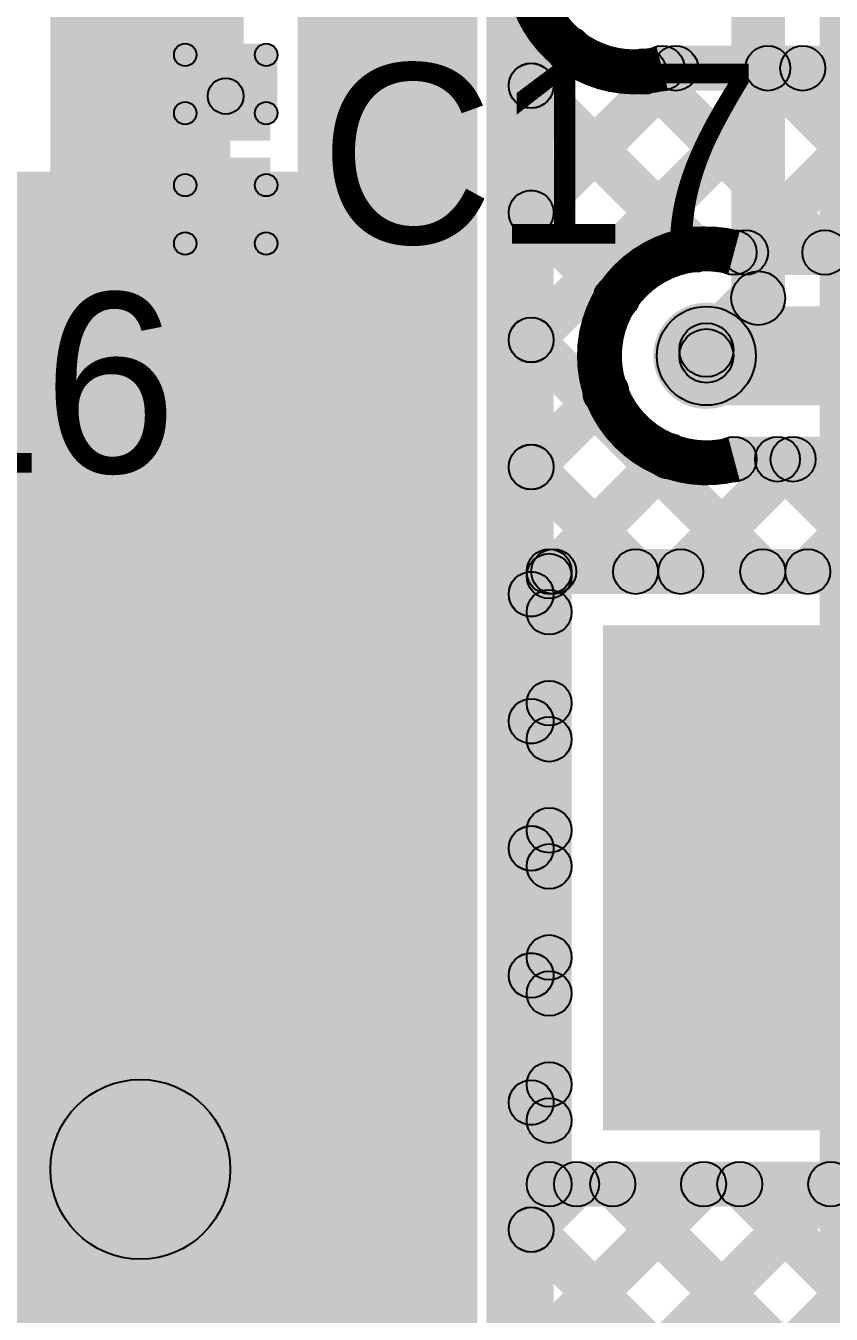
# Model space of a CAD drawing. Header units: millimetres. Extents: x -0.08 to 3.07, y -0.08 to 2.73.
# Drawn here: x 0.4995 to 0.6788, y 1.1467 to 1.4335 of the extents above; entities that cross this region are included whole.
import ezdxf

# ---------------------------------------------------------------- set-up
doc = ezdxf.new("R2010")
doc.units = ezdxf.units.MM
doc.header["$MEASUREMENT"] = 0
for name, color, linetype in [('BottomLayer', 5, 'Continuous'), ('TopLayer', 1, 'Continuous'), ('TopOverlay', 2, 'Continuous'), ('TopPaste', 8, 'Continuous'), ('TopSolder', 216, 'Continuous'), ('ViaHoleLayer', 16, 'Continuous')]:
    doc.layers.add(name, color=color, linetype=linetype)

# ---------------------------------------------------------------- blocks, each defined once
blk = doc.blocks.new('C___0201_120')
at = {"layer": 'TopLayer'}
for points in [[(-0.01772, 0.00591), (-0.00591, 0.00591), (-0.00591, -0.00591), (-0.01772, -0.00591)], [(0.00591, 0.00591), (0.01772, 0.00591), (0.01772, -0.00591), (0.00591, -0.00591)]]:
    blk.add_hatch(color=1, dxfattribs=at).paths.add_polyline_path(points)
at = {"layer": 'TopOverlay'}
h = blk.add_hatch(color=2, dxfattribs=at)
edge = h.paths.add_edge_path()
edge.add_arc((-0.021, 0.009), 0.0025, 0, 360)
h = blk.add_hatch(color=2, dxfattribs=at)
edge = h.paths.add_edge_path()
edge.add_arc((-0.021, 0.009), 0.0025, 0, 360)
for points in [[(-0.021, 0.0065), (-0.021, 0.0115), (-0.008, 0.0115), (-0.008, 0.0065)], [(0.008, 0.0065), (0.008, 0.0115), (0.021, 0.0115), (0.021, 0.0065)], [(-0.0235, 0.009), (-0.0185, 0.009), (-0.0185, -0.009), (-0.0235, -0.009)], [(0.0185, 0.009), (0.0235, 0.009), (0.0235, -0.009), (0.0185, -0.009)], [(-0.021, -0.0115), (-0.021, -0.0065), (-0.008, -0.0065), (-0.008, -0.0115)], [(0.008, -0.0115), (0.008, -0.0065), (0.021, -0.0065), (0.021, -0.0115)]]:
    blk.add_hatch(color=2, dxfattribs=at).paths.add_polyline_path(points)
h = blk.add_hatch(color=2, dxfattribs=at)
edge = h.paths.add_edge_path()
edge.add_arc((-0.008, 0.009), 0.0025, 0, 360)
h = blk.add_hatch(color=2, dxfattribs=at)
edge = h.paths.add_edge_path()
edge.add_arc((0.008, 0.009), 0.0025, 0, 360)
h = blk.add_hatch(color=2, dxfattribs=at)
edge = h.paths.add_edge_path()
edge.add_arc((0.021, 0.009), 0.0025, 0, 360)
h = blk.add_hatch(color=2, dxfattribs=at)
edge = h.paths.add_edge_path()
edge.add_arc((0.021, 0.009), 0.0025, 0, 360)
h = blk.add_hatch(color=2, dxfattribs=at)
edge = h.paths.add_edge_path()
edge.add_arc((-0.021, -0.009), 0.0025, 0, 360)
h = blk.add_hatch(color=2, dxfattribs=at)
edge = h.paths.add_edge_path()
edge.add_arc((-0.021, -0.009), 0.0025, 0, 360)
h = blk.add_hatch(color=2, dxfattribs=at)
edge = h.paths.add_edge_path()
edge.add_arc((-0.008, -0.009), 0.0025, 0, 360)
h = blk.add_hatch(color=2, dxfattribs=at)
edge = h.paths.add_edge_path()
edge.add_arc((0.008, -0.009), 0.0025, 0, 360)
h = blk.add_hatch(color=2, dxfattribs=at)
edge = h.paths.add_edge_path()
edge.add_arc((0.021, -0.009), 0.0025, 0, 360)
h = blk.add_hatch(color=2, dxfattribs=at)
edge = h.paths.add_edge_path()
edge.add_arc((0.021, -0.009), 0.0025, 0, 360)
at = {"layer": 'TopPaste'}
for points in [[(-0.01772, 0.00591), (-0.00591, 0.00591), (-0.00591, -0.00591), (-0.01772, -0.00591)], [(0.00591, 0.00591), (0.01772, 0.00591), (0.01772, -0.00591), (0.00591, -0.00591)]]:
    blk.add_hatch(color=8, dxfattribs=at).paths.add_polyline_path(points)
at = {"layer": 'TopSolder'}
for points in [[(-0.02172, 0.00991), (-0.00191, 0.00991), (-0.00191, -0.00991), (-0.02172, -0.00991)], [(0.00191, 0.00991), (0.02172, 0.00991), (0.02172, -0.00991), (0.00191, -0.00991)]]:
    blk.add_hatch(color=216, dxfattribs=at).paths.add_polyline_path(points)
at = {"layer": 'TopOverlay'}
for centre in [(-0.021, 0.009), (-0.021, 0.009), (-0.008, 0.009), (0.008, 0.009), (0.021, 0.009), (0.021, 0.009), (-0.021, -0.009), (-0.021, -0.009), (-0.008, -0.009), (0.008, -0.009), (0.021, -0.009), (0.021, -0.009)]:
    blk.add_circle(centre, 0.0025, dxfattribs=at)

msp = doc.modelspace()

# ---------------------------------------------------------------- hatches: boundary and pattern name
at = {"layer": 'BottomLayer'}
for points in [[(0.545, 1.17896), (0.505, 1.17896), (0.505, 1.51207), (0.545, 1.51207)], [(0.6, 0.951), (0.56, 0.951), (0.56, 1.46857), (0.6, 1.46857)], [(0.617, 0.96767), (0.607, 0.96767), (0.607, 1.44084), (0.617, 1.44084)], [(0.61554, 1.41659), (0.60846, 1.42366), (0.61668, 1.43187), (0.62375, 1.4248)], [(0.64116, 1.419), (0.64116, 1.429), (1.295, 1.429), (1.295, 1.419)], [(0.61554, 1.38831), (0.60846, 1.39538), (0.64062, 1.42754), (0.64769, 1.42046)], [(0.61554, 1.36002), (0.60846, 1.36709), (0.66891, 1.42754), (0.67598, 1.42046)], [(0.63357, 1.41975), (0.64064, 1.42682), (0.68092, 1.38654), (0.67385, 1.37946)], [(0.66326, 1.37946), (0.65619, 1.38654), (0.69719, 1.42754), (0.70426, 1.42046)], [(0.66113, 1.42046), (0.6682, 1.42754), (0.7092, 1.38654), (0.70213, 1.37946)], [(0.60846, 1.41656), (0.61554, 1.42364), (0.65196, 1.38721), (0.64489, 1.38014)], [(0.60846, 1.38828), (0.61554, 1.39535), (0.63449, 1.37639), (0.62742, 1.36932)], [(0.65716, 1.378), (0.65716, 1.388), (0.68993, 1.388), (0.68993, 1.378)], [(0.651, 1.349), (0.651, 1.371), (0.69, 1.371), (0.69, 1.349)], [(0.60846, 1.36), (0.61554, 1.36707), (0.66707, 1.31554), (0.66, 1.30846)], [(0.61554, 1.33174), (0.60846, 1.33881), (0.62508, 1.35542), (0.63215, 1.34835)], [(0.65716, 1.332), (0.65716, 1.342), (0.69, 1.342), (0.69, 1.332)], [(0.62055, 1.30846), (0.61347, 1.31554), (0.63916, 1.34122), (0.64623, 1.33415)], [(0.64883, 1.30846), (0.64176, 1.31554), (0.66676, 1.34054), (0.67383, 1.33346)], [(0.66328, 1.33346), (0.67035, 1.34054), (0.69535, 1.31554), (0.68828, 1.30846)], [(0.67711, 1.30846), (0.67004, 1.31554), (0.69504, 1.34054), (0.70211, 1.33346)], [(0.60846, 1.33171), (0.61554, 1.33878), (0.63878, 1.31554), (0.63171, 1.30846)], [(0.616, 1.307), (0.616, 1.317), (0.782, 1.317), (0.782, 1.307)], [(0.61554, 1.30345), (0.60846, 1.31053), (0.61246, 1.31453), (0.61954, 1.30745)], [(0.60846, 1.30343), (0.61554, 1.3105), (0.61954, 1.3065), (0.61246, 1.29943)], [(0.621, 1.17568), (0.611, 1.17568), (0.611, 1.312), (0.621, 1.312)], [(0.84, 1.18768), (0.84, 1.3), (0.628, 1.3), (0.628, 1.18768)], [(0.61554, 1.27517), (0.60846, 1.28224), (0.61246, 1.28624), (0.61954, 1.27917)], [(0.60846, 1.27514), (0.61554, 1.28221), (0.61954, 1.27821), (0.61246, 1.27114)], [(0.61554, 1.24689), (0.60846, 1.25396), (0.61246, 1.25796), (0.61954, 1.25089)], [(0.60846, 1.24686), (0.61554, 1.25393), (0.61954, 1.24993), (0.61246, 1.24286)], [(0.61554, 1.2186), (0.60846, 1.22567), (0.61246, 1.22967), (0.61954, 1.2226)], [(0.60846, 1.21857), (0.61554, 1.22565), (0.61954, 1.22165), (0.61246, 1.21457)], [(0.61554, 1.19032), (0.60846, 1.19739), (0.61246, 1.20139), (0.61954, 1.19432)], [(0.31704, 1.15896), (0.31704, 1.19896), (0.525, 1.19896), (0.525, 1.15896)], [(0.60846, 1.19029), (0.61554, 1.19736), (0.61954, 1.19336), (0.61246, 1.18629)], [(0.545, 0.84585), (0.505, 0.84585), (0.505, 1.17896), (0.545, 1.17896)], [(0.61554, 1.16203), (0.60846, 1.1691), (0.61857, 1.17921), (0.62564, 1.17214)], [(0.61554, 1.10546), (0.60846, 1.11254), (0.67514, 1.17921), (0.68221, 1.17214)], [(0.61554, 1.13375), (0.60846, 1.14082), (0.64686, 1.17921), (0.65393, 1.17214)], [(0.616, 1.17068), (0.616, 1.18068), (0.698, 1.18068), (0.698, 1.17068)], [(0.62661, 1.17214), (0.63368, 1.17921), (0.70154, 1.11136), (0.69446, 1.10429)], [(0.6549, 1.17214), (0.66197, 1.17921), (0.70154, 1.13965), (0.69446, 1.13257)], [(0.61554, 1.07718), (0.60846, 1.08425), (0.69446, 1.17025), (0.70154, 1.16318)], [(0.60846, 1.16201), (0.61554, 1.16908), (0.70154, 1.08308), (0.69446, 1.07601)]]:
    msp.add_hatch(color=5, dxfattribs=at).paths.add_polyline_path(points)
h = msp.add_hatch(color=5, dxfattribs=at)
edge = h.paths.add_edge_path()
edge.add_arc((0.62021, 1.42834), 0.005, 0, 360)
h = msp.add_hatch(color=5, dxfattribs=at)
edge = h.paths.add_edge_path()
edge.add_arc((0.6371, 1.42328), 0.005, 0, 360)
h = msp.add_hatch(color=5, dxfattribs=at)
edge = h.paths.add_edge_path()
edge.add_arc((0.64116, 1.424), 0.005, 0, 360)
h = msp.add_hatch(color=5, dxfattribs=at)
edge = h.paths.add_edge_path()
edge.add_arc((0.64116, 1.424), 0.005, 0, 360)
h = msp.add_hatch(color=5, dxfattribs=at)
edge = h.paths.add_edge_path()
edge.add_arc((0.64416, 1.424), 0.005, 0, 360)
h = msp.add_hatch(color=5, dxfattribs=at)
edge = h.paths.add_edge_path()
edge.add_arc((0.66467, 1.424), 0.005, 0, 360)
h = msp.add_hatch(color=5, dxfattribs=at)
edge = h.paths.add_edge_path()
edge.add_arc((0.67244, 1.424), 0.005, 0, 360)
h = msp.add_hatch(color=5, dxfattribs=at)
edge = h.paths.add_edge_path()
edge.add_arc((0.612, 1.42013), 0.005, 0, 360)
h = msp.add_hatch(color=5, dxfattribs=at)
edge = h.paths.add_edge_path()
edge.add_arc((0.612, 1.4201), 0.005, 0, 360)
h = msp.add_hatch(color=5, dxfattribs=at)
edge = h.paths.add_edge_path()
edge.add_arc((0.612, 1.39184), 0.005, 0, 360)
h = msp.add_hatch(color=5, dxfattribs=at)
edge = h.paths.add_edge_path()
edge.add_arc((0.612, 1.39182), 0.005, 0, 360)
h = msp.add_hatch(color=5, dxfattribs=at)
edge = h.paths.add_edge_path()
edge.add_arc((0.64843, 1.38367), 0.005, 0, 360)
h = msp.add_hatch(color=5, dxfattribs=at)
edge = h.paths.add_edge_path()
edge.add_arc((0.65716, 1.383), 0.005, 0, 360)
h = msp.add_hatch(color=5, dxfattribs=at)
edge = h.paths.add_edge_path()
edge.add_arc((0.65716, 1.383), 0.005, 0, 360)
h = msp.add_hatch(color=5, dxfattribs=at)
edge = h.paths.add_edge_path()
edge.add_arc((0.65973, 1.383), 0.005, 0, 360)
h = msp.add_hatch(color=5, dxfattribs=at)
edge = h.paths.add_edge_path()
edge.add_arc((0.67738, 1.383), 0.005, 0, 360)
h = msp.add_hatch(color=5, dxfattribs=at)
edge = h.paths.add_edge_path()
edge.add_arc((0.63096, 1.37286), 0.005, 0, 360)
h = msp.add_hatch(color=5, dxfattribs=at)
edge = h.paths.add_edge_path()
edge.add_arc((0.651, 1.36), 0.01181, 0, 360)
h = msp.add_hatch(color=5, dxfattribs=at)
edge = h.paths.add_edge_path()
edge.add_arc((0.651, 1.36), 0.011, 0, 360)
h = msp.add_hatch(color=5, dxfattribs=at)
edge = h.paths.add_edge_path()
edge.add_arc((0.612, 1.36356), 0.005, 0, 360)
h = msp.add_hatch(color=5, dxfattribs=at)
edge = h.paths.add_edge_path()
edge.add_arc((0.612, 1.36353), 0.005, 0, 360)
h = msp.add_hatch(color=5, dxfattribs=at)
edge = h.paths.add_edge_path()
edge.add_arc((0.62861, 1.35189), 0.005, 0, 360)
h = msp.add_hatch(color=5, dxfattribs=at)
edge = h.paths.add_edge_path()
edge.add_arc((0.64269, 1.33768), 0.005, 0, 360)
h = msp.add_hatch(color=5, dxfattribs=at)
edge = h.paths.add_edge_path()
edge.add_arc((0.65716, 1.337), 0.005, 0, 360)
h = msp.add_hatch(color=5, dxfattribs=at)
edge = h.paths.add_edge_path()
edge.add_arc((0.65716, 1.337), 0.005, 0, 360)
h = msp.add_hatch(color=5, dxfattribs=at)
edge = h.paths.add_edge_path()
edge.add_arc((0.66682, 1.337), 0.005, 0, 360)
h = msp.add_hatch(color=5, dxfattribs=at)
edge = h.paths.add_edge_path()
edge.add_arc((0.67029, 1.337), 0.005, 0, 360)
h = msp.add_hatch(color=5, dxfattribs=at)
edge = h.paths.add_edge_path()
edge.add_arc((0.612, 1.33527), 0.005, 0, 360)
h = msp.add_hatch(color=5, dxfattribs=at)
edge = h.paths.add_edge_path()
edge.add_arc((0.612, 1.33525), 0.005, 0, 360)
h = msp.add_hatch(color=5, dxfattribs=at)
edge = h.paths.add_edge_path()
edge.add_arc((0.616, 1.312), 0.005, 0, 360)
h = msp.add_hatch(color=5, dxfattribs=at)
edge = h.paths.add_edge_path()
edge.add_arc((0.616, 1.312), 0.005, 0, 360)
h = msp.add_hatch(color=5, dxfattribs=at)
edge = h.paths.add_edge_path()
edge.add_arc((0.61701, 1.312), 0.005, 0, 360)
h = msp.add_hatch(color=5, dxfattribs=at)
edge = h.paths.add_edge_path()
edge.add_arc((0.63525, 1.312), 0.005, 0, 360)
h = msp.add_hatch(color=5, dxfattribs=at)
edge = h.paths.add_edge_path()
edge.add_arc((0.64529, 1.312), 0.005, 0, 360)
h = msp.add_hatch(color=5, dxfattribs=at)
edge = h.paths.add_edge_path()
edge.add_arc((0.66353, 1.312), 0.005, 0, 360)
h = msp.add_hatch(color=5, dxfattribs=at)
edge = h.paths.add_edge_path()
edge.add_arc((0.67358, 1.312), 0.005, 0, 360)
h = msp.add_hatch(color=5, dxfattribs=at)
edge = h.paths.add_edge_path()
edge.add_arc((0.616, 1.31099), 0.005, 0, 360)
h = msp.add_hatch(color=5, dxfattribs=at)
edge = h.paths.add_edge_path()
edge.add_arc((0.612, 1.30699), 0.005, 0, 360)
h = msp.add_hatch(color=5, dxfattribs=at)
edge = h.paths.add_edge_path()
edge.add_arc((0.612, 1.30696), 0.005, 0, 360)
h = msp.add_hatch(color=5, dxfattribs=at)
edge = h.paths.add_edge_path()
edge.add_arc((0.616, 1.30296), 0.005, 0, 360)
h = msp.add_hatch(color=5, dxfattribs=at)
edge = h.paths.add_edge_path()
edge.add_arc((0.616, 1.28271), 0.005, 0, 360)
h = msp.add_hatch(color=5, dxfattribs=at)
edge = h.paths.add_edge_path()
edge.add_arc((0.612, 1.27871), 0.005, 0, 360)
h = msp.add_hatch(color=5, dxfattribs=at)
edge = h.paths.add_edge_path()
edge.add_arc((0.612, 1.27868), 0.005, 0, 360)
h = msp.add_hatch(color=5, dxfattribs=at)
edge = h.paths.add_edge_path()
edge.add_arc((0.616, 1.27468), 0.005, 0, 360)
h = msp.add_hatch(color=5, dxfattribs=at)
edge = h.paths.add_edge_path()
edge.add_arc((0.616, 1.25442), 0.005, 0, 360)
h = msp.add_hatch(color=5, dxfattribs=at)
edge = h.paths.add_edge_path()
edge.add_arc((0.612, 1.25042), 0.005, 0, 360)
h = msp.add_hatch(color=5, dxfattribs=at)
edge = h.paths.add_edge_path()
edge.add_arc((0.612, 1.25039), 0.005, 0, 360)
h = msp.add_hatch(color=5, dxfattribs=at)
edge = h.paths.add_edge_path()
edge.add_arc((0.616, 1.24639), 0.005, 0, 360)
h = msp.add_hatch(color=5, dxfattribs=at)
edge = h.paths.add_edge_path()
edge.add_arc((0.616, 1.22614), 0.005, 0, 360)
h = msp.add_hatch(color=5, dxfattribs=at)
edge = h.paths.add_edge_path()
edge.add_arc((0.612, 1.22214), 0.005, 0, 360)
h = msp.add_hatch(color=5, dxfattribs=at)
edge = h.paths.add_edge_path()
edge.add_arc((0.612, 1.22211), 0.005, 0, 360)
h = msp.add_hatch(color=5, dxfattribs=at)
edge = h.paths.add_edge_path()
edge.add_arc((0.616, 1.21811), 0.005, 0, 360)
h = msp.add_hatch(color=5, dxfattribs=at)
edge = h.paths.add_edge_path()
edge.add_arc((0.616, 1.19785), 0.005, 0, 360)
h = msp.add_hatch(color=5, dxfattribs=at)
edge = h.paths.add_edge_path()
edge.add_arc((0.525, 1.17896), 0.02, 0, 360)
h = msp.add_hatch(color=5, dxfattribs=at)
edge = h.paths.add_edge_path()
edge.add_arc((0.525, 1.17896), 0.02, 0, 360)
h = msp.add_hatch(color=5, dxfattribs=at)
edge = h.paths.add_edge_path()
edge.add_arc((0.525, 1.17896), 0.02, 0, 360)
h = msp.add_hatch(color=5, dxfattribs=at)
edge = h.paths.add_edge_path()
edge.add_arc((0.612, 1.19385), 0.005, 0, 360)
h = msp.add_hatch(color=5, dxfattribs=at)
edge = h.paths.add_edge_path()
edge.add_arc((0.612, 1.19383), 0.005, 0, 360)
h = msp.add_hatch(color=5, dxfattribs=at)
edge = h.paths.add_edge_path()
edge.add_arc((0.616, 1.18983), 0.005, 0, 360)
h = msp.add_hatch(color=5, dxfattribs=at)
edge = h.paths.add_edge_path()
edge.add_arc((0.616, 1.17568), 0.005, 0, 360)
h = msp.add_hatch(color=5, dxfattribs=at)
edge = h.paths.add_edge_path()
edge.add_arc((0.616, 1.17568), 0.005, 0, 360)
h = msp.add_hatch(color=5, dxfattribs=at)
edge = h.paths.add_edge_path()
edge.add_arc((0.62211, 1.17568), 0.005, 0, 360)
h = msp.add_hatch(color=5, dxfattribs=at)
edge = h.paths.add_edge_path()
edge.add_arc((0.63015, 1.17568), 0.005, 0, 360)
h = msp.add_hatch(color=5, dxfattribs=at)
edge = h.paths.add_edge_path()
edge.add_arc((0.65039, 1.17568), 0.005, 0, 360)
h = msp.add_hatch(color=5, dxfattribs=at)
edge = h.paths.add_edge_path()
edge.add_arc((0.65843, 1.17568), 0.005, 0, 360)
h = msp.add_hatch(color=5, dxfattribs=at)
edge = h.paths.add_edge_path()
edge.add_arc((0.67868, 1.17568), 0.005, 0, 360)
h = msp.add_hatch(color=5, dxfattribs=at)
edge = h.paths.add_edge_path()
edge.add_arc((0.612, 1.16557), 0.005, 0, 360)
h = msp.add_hatch(color=5, dxfattribs=at)
edge = h.paths.add_edge_path()
edge.add_arc((0.612, 1.16554), 0.005, 0, 360)
at = {"layer": 'TopLayer'}
for points in [[(0.66853, 1.37284), (0.65653, 1.37284), (0.65653, 1.5951), (0.66853, 1.5951)], [(0.68821, 0.93821), (0.67621, 0.93821), (0.67621, 1.5951), (0.68821, 1.5951)], [(0.614, 1.005), (0.602, 1.005), (0.602, 1.499), (0.614, 1.499)], [(0.548, 1.41781), (0.54, 1.41781), (0.54, 1.472), (0.548, 1.472)], [(0.035, 0.982), (0.594, 0.982), (0.594, 1.401), (0.035, 1.401)], [(0.65524, 1.35707), (0.64676, 1.36556), (0.65828, 1.37708), (0.66677, 1.3686)], [(0.657, 1.36), (0.645, 1.36), (0.645, 1.36131), (0.657, 1.36131)]]:
    msp.add_hatch(color=1, dxfattribs=at).paths.add_polyline_path(points)
h = msp.add_hatch(color=1, dxfattribs=at)
edge = h.paths.add_edge_path()
edge.add_arc((0.544, 1.41781), 0.004, 0, 360)
h = msp.add_hatch(color=1, dxfattribs=at)
edge = h.paths.add_edge_path()
edge.add_arc((0.66253, 1.37284), 0.006, 0, 360)
h = msp.add_hatch(color=1, dxfattribs=at)
edge = h.paths.add_edge_path()
edge.add_arc((0.66253, 1.37284), 0.006, 0, 360)
h = msp.add_hatch(color=1, dxfattribs=at)
edge = h.paths.add_edge_path()
edge.add_arc((0.651, 1.36), 0.01181, 0, 360)
h = msp.add_hatch(color=1, dxfattribs=at)
edge = h.paths.add_edge_path()
edge.add_arc((0.651, 1.36131), 0.006, 0, 360)
h = msp.add_hatch(color=1, dxfattribs=at)
edge = h.paths.add_edge_path()
edge.add_arc((0.651, 1.36131), 0.006, 0, 360)
h = msp.add_hatch(color=1, dxfattribs=at)
edge = h.paths.add_edge_path()
edge.add_arc((0.651, 1.36), 0.006, 0, 360)
at = {"layer": 'ViaHoleLayer'}
h = msp.add_hatch(color=16, dxfattribs=at)
edge = h.paths.add_edge_path()
edge.add_arc((0.651, 1.36), 0.00591, 0, 360)

# ---------------------------------------------------------------- linework, layer by layer
at = {"layer": 'BottomLayer', "const_width": 0.01}
for points in [[(0.64116, 1.424, -0.414214), (0.612, 1.44084)], [(0.65716, 1.337, -1.303151), (0.65716, 1.383)]]:
    msp.add_lwpolyline(points, format="xyb", dxfattribs=at)
at = {"layer": 'BottomLayer'}
for centre, radius in [((0.62021, 1.42834), 0.005), ((0.6371, 1.42328), 0.005), ((0.64116, 1.424), 0.005), ((0.64116, 1.424), 0.005), ((0.64416, 1.424), 0.005), ((0.66467, 1.424), 0.005), ((0.67244, 1.424), 0.005), ((0.612, 1.42013), 0.005), ((0.612, 1.4201), 0.005), ((0.612, 1.39184), 0.005), ((0.612, 1.39182), 0.005), ((0.64843, 1.38367), 0.005), ((0.65716, 1.383), 0.005), ((0.65716, 1.383), 0.005), ((0.65973, 1.383), 0.005), ((0.67738, 1.383), 0.005), ((0.63096, 1.37286), 0.005), ((0.651, 1.36), 0.011), ((0.612, 1.36356), 0.005), ((0.612, 1.36353), 0.005), ((0.62861, 1.35189), 0.005), ((0.64269, 1.33768), 0.005), ((0.65716, 1.337), 0.005), ((0.65716, 1.337), 0.005), ((0.66682, 1.337), 0.005), ((0.67029, 1.337), 0.005), ((0.612, 1.33527), 0.005), ((0.612, 1.33525), 0.005), ((0.616, 1.312), 0.005), ((0.616, 1.312), 0.005), ((0.61701, 1.312), 0.005), ((0.63525, 1.312), 0.005), ((0.64529, 1.312), 0.005), ((0.66353, 1.312), 0.005), ((0.67358, 1.312), 0.005), ((0.616, 1.31099), 0.005), ((0.612, 1.30699), 0.005), ((0.612, 1.30696), 0.005), ((0.616, 1.30296), 0.005), ((0.616, 1.28271), 0.005), ((0.612, 1.27871), 0.005), ((0.612, 1.27868), 0.005), ((0.616, 1.27468), 0.005), ((0.616, 1.25442), 0.005), ((0.612, 1.25042), 0.005), ((0.612, 1.25039), 0.005), ((0.616, 1.24639), 0.005), ((0.616, 1.22614), 0.005), ((0.612, 1.22214), 0.005), ((0.612, 1.22211), 0.005), ((0.616, 1.21811), 0.005), ((0.616, 1.19785), 0.005), ((0.525, 1.17896), 0.02), ((0.525, 1.17896), 0.02), ((0.525, 1.17896), 0.02), ((0.612, 1.19385), 0.005), ((0.612, 1.19383), 0.005), ((0.616, 1.18983), 0.005), ((0.616, 1.17568), 0.005), ((0.616, 1.17568), 0.005), ((0.62211, 1.17568), 0.005), ((0.63015, 1.17568), 0.005), ((0.65039, 1.17568), 0.005), ((0.65843, 1.17568), 0.005), ((0.67868, 1.17568), 0.005), ((0.612, 1.16557), 0.005), ((0.612, 1.16554), 0.005)]:
    msp.add_circle(centre, radius, dxfattribs=at)
at = {"layer": 'TopLayer'}
for centre, radius in [((0.544, 1.41781), 0.004), ((0.66253, 1.37284), 0.006), ((0.66253, 1.37284), 0.006), ((0.651, 1.36131), 0.006), ((0.651, 1.36131), 0.006), ((0.651, 1.36), 0.006)]:
    msp.add_circle(centre, radius, dxfattribs=at)

# ---------------------------------------------------------------- block references
at = {"rotation": 90}
msp.add_blockref('C___0201_120', (0.544, 1.406), dxfattribs=at)

# ---------------------------------------------------------------- texts
at = {"layer": 'TopOverlay'}
for s, p in [('C17', (0.565, 1.385)), ('C16', (0.43502, 1.33401))]:
    msp.add_text(s, height=0.04, dxfattribs=at).set_placement(p)

doc.saveas('drawing.dxf')
